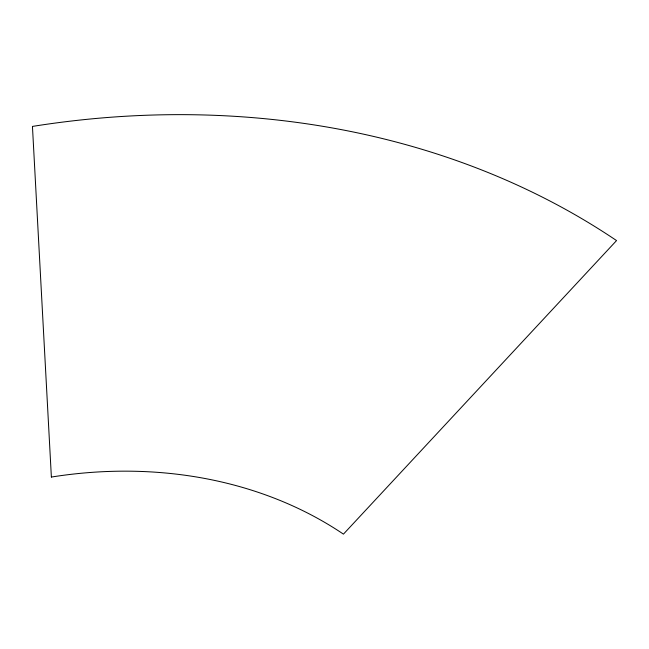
<?xml version="1.0" encoding="UTF-8"?>
<svg xmlns="http://www.w3.org/2000/svg" width="649" height="649" viewBox="0 0 649 649"><rect width="100%" height="100%" fill="white"/><g stroke="black" fill="none" stroke-linecap="round" stroke-linejoin="round"><path stroke-width="0.97" d="M51.376 477.072L32.45 126.417A831.507 689.352 -23.1 0 1 616.55 240.576L343.443 534.135A415.774 344.692 -23.1 0 0 51.393 477.047"/></g></svg>
